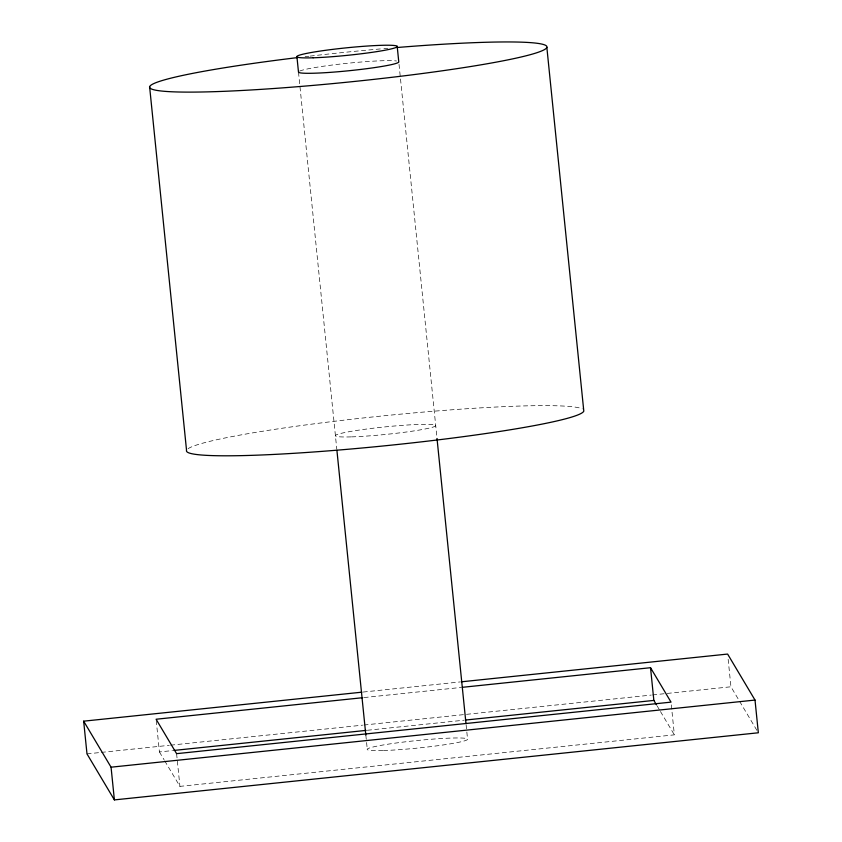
<?xml version="1.0" encoding="UTF-8"?>
<svg xmlns="http://www.w3.org/2000/svg" width="842" height="842" viewBox="0 0 842 842"><rect width="100%" height="100%" fill="white"/><g stroke="black" fill="none" stroke-linecap="round" stroke-linejoin="round"><path stroke-width="0.63" stroke-dasharray="4.21 3.16" d="M363.186 692.04L459.848 681.967M364.07 697.555L460.869 687.472M86.989 753.885L100.051 752.527M101.356 752.39L169.274 745.317M170.579 745.181L362.597 725.162M363.902 725.025L651.255 695.082M652.571 694.945L730.94 686.777L738.96 700.239M156.233 720.542L159.422 751.948L172.494 750.58M367.396 730.267L464.184 720.184M164.706 760.831L179.925 786.375L674.358 734.845L671.032 702.133M739.623 701.365L757 730.54M657.16 705.964L659.802 710.406M660.465 711.522L674.358 734.845M159.422 751.948L164.053 759.716M728.151 659.297L730.94 686.777M399.024 64.36L437.019 438.493M466.1 724.699L467.552 739.076M298.5 72.191L336.768 448.944M365.838 735.15L367.301 749.527M176.599 753.664L179.925 786.375M188.082 448.702A199.743 14.977 -5.8 0 1 385.257 415.653A199.743 14.977 -5.8 0 1 582.285 408.896M305.099 56.698A199.743 14.977 -5.8 0 1 308.888 56.246M310.161 56.098A199.743 14.977 -5.8 0 1 382.657 48.731M383.941 48.615A199.743 14.977 -5.8 0 1 387.794 48.289M299.657 71.086A50.425 3.778 -5.8 0 1 346.494 63.382A50.425 3.778 -5.8 0 1 396.498 60.992M383.489 750.527A50.425 3.778 -5.8 0 0 466.405 740.181A50.425 3.778 -5.8 0 0 402.392 742.191A50.425 3.778 -5.8 0 0 383.489 750.527M351.63 436.872A50.425 3.778 -5.8 0 0 434.535 426.526A50.425 3.778 -5.8 0 0 370.533 428.536A50.425 3.778 -5.8 0 0 351.63 436.872"/><path stroke-width="1.26" d="M461.153 681.831L727.614 654.066L755.011 700.07L758.337 732.782L114.386 799.9L86.989 753.885L83.663 721.173L361.881 692.177M362.765 697.692L156.096 719.236L176.599 753.664L671.032 702.133L650.529 667.706L462.174 687.335M173.81 750.443L366.091 730.403M465.5 720.047L653.855 700.418L656.497 704.859M83.663 721.173L111.06 767.188L755.011 700.07M650.529 667.706L653.855 700.418M546.858 47.426L583.801 411.107A199.743 14.977 -5.8 0 1 379.205 446.365A199.743 14.977 -5.8 0 1 186.545 450.323L149.602 86.642M397.192 46.342L398.75 61.74A50.425 3.778 -5.8 0 1 350.756 70.549A50.425 3.778 -5.8 0 1 298.5 72.191L296.931 56.793M437.019 438.493L465.963 723.394M336.905 450.249L365.838 735.15M111.06 767.188L114.386 799.9M396.687 47.541A199.743 14.977 -5.8 0 1 512.083 59.003A199.743 14.977 -5.8 0 1 185.829 92.104A199.743 14.977 -5.8 0 1 297.321 57.624M313.129 57.793A50.425 3.778 -5.8 0 0 396.035 47.447A50.425 3.778 -5.8 0 0 332.032 49.457A50.425 3.778 -5.8 0 0 313.129 57.793"/></g></svg>
